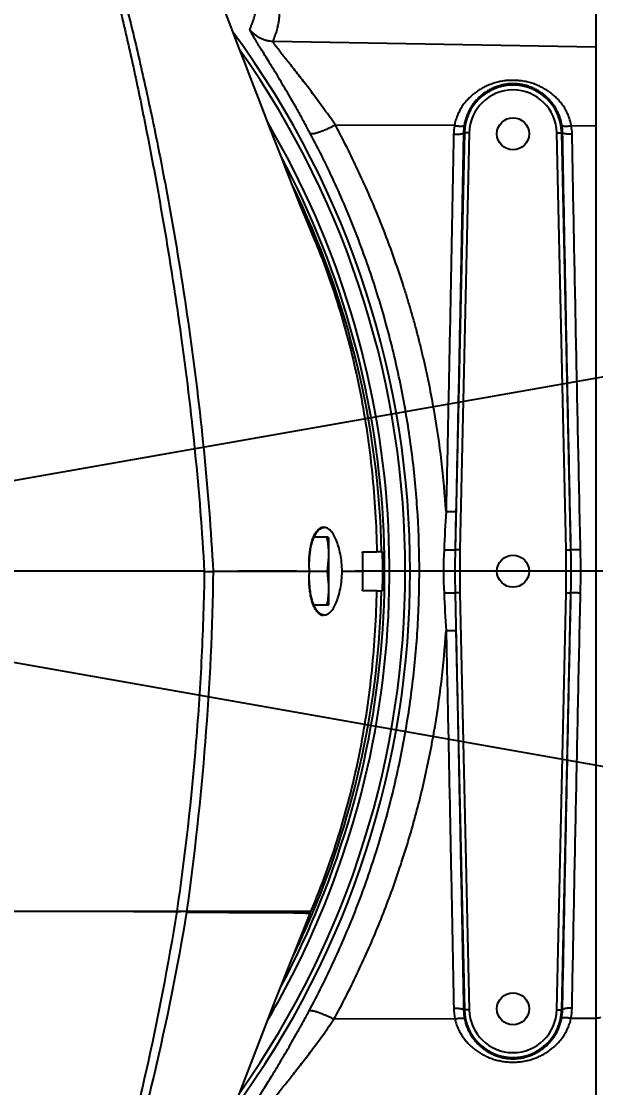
# Model space of a CAD drawing. Header units: millimetres. Extents: x 4086 to 8300, y 123 to 1549.
# Drawn here: x 7797.06 to 7811.84, y 593.59 to 621.01 of the extents above; entities that cross this region are included whole.
import ezdxf

# ---------------------------------------------------------------- set-up
doc = ezdxf.new("R2010")
doc.units = ezdxf.units.MM
doc.linetypes.add('CENTER', pattern=[0.6, 0.375, -0.075, 0.075, -0.075])
for name, color, linetype in [('中心线', 7, 'Continuous'), ('外形图', 7, 'Continuous'), ('尺寸标注', 7, 'Continuous'), ('运动范围', 7, 'Continuous')]:
    doc.layers.add(name, color=color, linetype=linetype)
doc.styles.add('思源黑', font='SourceHanSansCN-Normal.ttf')
doc.dimstyles.new('尺寸标注_1_4比例', dxfattribs={"dimtxt": 7, "dimasz": 6, "dimexe": 2, "dimexo": 1.5, "dimgap": 1, "dimtad": 1, "dimdec": 1, "dimlfac": 4, "dimdsep": 46, "dimtxsty": '思源黑', "dimcen": 0.09, "dimadec": 0, "dimazin": 0, "dimtp": 0.01, "dimtm": 0.01, "dimtfac": 1, "dimtdec": 1, "dimtofl": 0, "dimtmove": 0, "dimatfit": 3, "dimfxl": 1, "dimtolj": 1, "dimarcsym": 0})

# ---------------------------------------------------------------- blocks, each defined once
blk = doc.blocks.new('*D749')
at = {"layer": 'Defpoints', "color": 0}
for p in [(7701.103, 606.863), (7716.045, 606.863), (7783.633, 606.863), (7961.601, 575.482), (7746.537, 550.462)]:
    blk.add_point(p, dxfattribs=at)
at = {"layer": '尺寸标注', "color": 0, "lineweight": -2}
blk.add_line((7717.545, 606.863), (7718.126, 606.863), dxfattribs=at)
blk.add_arc((7783.633, 606.863), 67.507, 185.09413, 344.90587, dxfattribs=at)
at = {"layer": '尺寸标注', "color": 0}
for points in [[(7717.392, 600.913), (7715.394, 600.824), (7716.126, 606.863)], [(7849.787, 589.066), (7847.834, 589.501), (7850.114, 595.14)]]:
    blk.add_solid(points, dxfattribs=at)
at = {"layer": '尺寸标注', "color": 0, "insert": (7783.633, 544.066), "char_height": 7, "attachment_point": 5, "style": '思源黑'}
blk.add_mtext('\\A1;+\\A1;170%%d', dxfattribs=at)
blk = doc.blocks.new('*D750')
at = {"layer": 'Defpoints', "color": 0}
for p in [(7746.494, 663.333), (7961.606, 638.226), (7701.103, 606.863), (7720.683, 606.863), (7783.633, 606.863)]:
    blk.add_point(p, dxfattribs=at)
at = {"layer": '尺寸标注', "color": 0, "lineweight": -2}
blk.add_arc((7783.633, 606.863), 67.588, 15.08218, 174.91199, dxfattribs=at)
at = {"layer": '尺寸标注', "color": 0}
for points in [[(7847.916, 624.232), (7849.869, 624.667), (7850.195, 618.593)], [(7715.312, 612.901), (7717.31, 612.813), (7716.045, 606.863)]]:
    blk.add_solid(points, dxfattribs=at)
at = {"layer": '尺寸标注', "color": 0, "insert": (7783.633, 679.161), "char_height": 7, "attachment_point": 5, "style": '思源黑'}
blk.add_mtext('\\A1;-\\A1;170%%d', dxfattribs=at)

msp = doc.modelspace()

# ---------------------------------------------------------------- linework, layer by layer
at = {"layer": '中心线', "linetype": 'CENTER', "ltscale": 20}
msp.add_line((7981.1487, 606.8692), (7585.9109, 606.8692), dxfattribs=at)
at = {"layer": '外形图'}
for p, q in [((7811.8361, 621.3432), (7811.8361, 592.3931)), ((7811.8361, 620.3462), (7803.5331, 620.491)), ((7808.2019, 618.3299), (7805.1384, 618.34)), ((7808.4571, 618.1459), (7808.2191, 607.4228)), ((7808.5821, 618.1432), (7808.3441, 607.42)), ((7808.5821, 618.1432), (7808.4352, 618.1464)), ((7810.8358, 618.1432), (7810.9837, 618.1464)), ((7811.0738, 607.42), (7810.8358, 618.1432)), ((7811.1988, 607.4228), (7810.9608, 618.1459)), ((7811.8361, 618.3179), (7811.2098, 618.32)), ((7808.2403, 608.4082), (7808.2191, 607.4228)), ((7804.9555, 607.7431), (7804.5869, 607.7431)), ((7804.959, 607.7302), (7804.9555, 607.7431)), ((7804.959, 607.7302), (7804.959, 606.0061)), ((7805.838, 607.3681), (7806.204, 607.3681)), ((7806.3511, 607.3681), (7806.204, 607.3681)), ((7811.0738, 607.42), (7811.1988, 607.4228)), ((7811.2, 607.4228), (7811.1988, 607.4228)), ((7801.7643, 606.8681), (7791.4711, 606.8681)), ((7801.9921, 606.8681), (7804.9227, 606.8681)), ((7805.3124, 606.8681), (7805.8488, 606.8681)), ((7806.204, 606.3681), (7805.838, 606.3681)), ((7806.204, 606.3681), (7806.3511, 606.3681)), ((7808.3441, 606.3163), (7808.2191, 606.3135)), ((7808.344, 606.3163), (7808.5821, 595.5931)), ((7810.8358, 595.5931), (7811.0738, 606.3163)), ((7810.9608, 595.5904), (7811.1988, 606.3135)), ((7811.0738, 606.3163), (7811.1988, 606.3135)), ((7811.1998, 606.3135), (7811.1988, 606.3135)), ((7804.9555, 605.9931), (7804.5869, 605.9931)), ((7804.9555, 605.9931), (7804.9567, 605.9975)), ((7804.9567, 605.9975), (7804.9578, 606.0018)), ((7804.9578, 606.0018), (7804.959, 606.0061)), ((7808.2406, 605.3411), (7808.4571, 595.5904)), ((7804.5079, 598.1181), (7804.6147, 598.3794)), ((7804.4979, 598.1181), (7789.8798, 598.1181)), ((7799.9408, 598.1181), (7801.1643, 598.1181)), ((7802.8772, 598.1181), (7804.5079, 598.1181)), ((7804.4886, 598.071), (7804.4979, 598.1181)), ((7808.5821, 595.5931), (7808.4366, 595.5899)), ((7810.8358, 595.5931), (7810.9822, 595.5899)), ((7808.2132, 595.3585), (7805.1009, 595.3472)), ((7811.8361, 595.3717), (7811.1991, 595.3694))]:
    msp.add_line(p, q, dxfattribs=at)
for points in [[(7804.6147, 615.3569), (7804.4256, 615.82), (7804.2436, 616.269), (7804.0704, 616.6998), (7803.9055, 617.114), (7803.748, 617.5129), (7803.597, 617.8981), (7803.4516, 618.2713), (7803.3105, 618.6351), (7803.1726, 618.9916), (7803.0385, 619.3388), (7802.9098, 619.6725), (7802.7873, 619.9904), (7802.6708, 620.2934), (7802.5596, 620.5827), (7802.4532, 620.8599), (7802.3517, 621.1255), (7802.2551, 621.3791), (7802.1633, 621.621), (7802.0765, 621.8508), (7801.9952, 622.0671), (7801.9193, 622.2696)], [(7802.5159, 593.0383), (7802.6283, 593.3312), (7803.5903, 595.821), (7804.4887, 598.0711)]]:
    msp.add_lwpolyline(points, dxfattribs=at)
for centre in [(7809.709, 618.1181), (7809.709, 606.8681), (7809.709, 595.6181)]:
    msp.add_circle(centre, 0.4125, dxfattribs=at)
for centre, radius, start, end in [((7783.709, 606.8681), 23.3524, 323.61323, 36.38561), ((7783.709, 606.8681), 23.2275, 324.77984, 35.227), ((7809.709, 618.1181), 1.2521, 1.27146, 178.72854), ((7809.709, 618.1181), 1.1272, 1.27146, 178.72854), ((7783.709, 606.8681), 22.8218, 337.04853, 30.339), ((7809.7022, 618.0763), 1.5215, 170.40609, 178.91857), ((7809.7096, 618.1232), 1.2747, 170.4536, 178.9575), ((7809.7092, 618.1232), 1.2747, 1.0433, 9.17041), ((7809.7079, 618.0763), 1.5216, 1.08221, 9.21585), ((7783.709, 606.8681), 22.6968, 337.05032, 28.08051), ((7783.709, 606.8681), 22.6214, 1.26651, 26.07635), ((7858.1603, 605.1939), 50.2768, 176.33992, 177.45982), ((7805.4919, 607.3451), 0.9889, 156.24134, 157.9456), ((7801.3356, 607.1886), 3.6297, 7.48154, 8.78829), ((7775.9132, 606.474), 29.9382, 0.75425, 1.71138), ((7783.709, 606.8681), 22.6476, 358.73496, 1.26504), ((7820.3796, 606.8701), 12.4589, 177.46056, 182.58046), ((7833.2085, 606.8679), 24.9955, 178.72792, 181.27088), ((7786.2087, 606.8681), 24.8712, 358.72854, 1.27146), ((7786.2087, 606.8681), 24.9963, 358.72854, 1.27146), ((7785.9727, 606.8727), 25.2333, 358.73018, 1.24922), ((7786.2467, 606.8702), 25.2048, 358.72306, 1.25642), ((7775.9132, 607.2622), 29.9382, 358.28862, 359.24575), ((7783.709, 606.8681), 22.6214, 337.05424, 358.73349), ((7857.921, 608.5617), 50.0384, 182.58005, 183.68924), ((7805.4912, 606.391), 0.9881, 202.05543, 203.76094), ((7801.3356, 606.5477), 3.6297, 351.21171, 352.51846), ((7783.709, 606.8681), 22.6214, 334.06962, 337.05376), ((7783.709, 606.8681), 22.8218, 329.68117, 337.04805), ((7783.709, 606.8681), 22.6968, 331.97271, 337.04983), ((7809.6907, 595.6632), 1.5086, 181.06946, 191.65383), ((7809.7103, 595.6127), 1.2739, 181.02323, 191.55338), ((7809.709, 595.6181), 1.2521, 181.27146, 358.72854), ((7809.709, 595.6181), 1.1272, 181.27146, 358.72854), ((7809.7086, 595.6126), 1.2739, 348.8624, 358.97627), ((7809.7195, 595.6633), 1.5086, 348.76537, 358.93012)]:
    msp.add_arc(centre, radius, start, end, dxfattribs=at)
for points, knots in [([(7796.3448, 627.8009), (7796.532, 627.7444), (7796.8176, 627.6325), (7797.1849, 627.4124), (7797.4799, 627.176), (7797.7829, 626.8476), (7798.0841, 626.4025), (7798.3683, 625.8395), (7798.5829, 625.3039), (7798.7486, 624.8437), (7798.912, 624.3661), (7799.1072, 623.7592), (7799.3261, 623.0209), (7799.6024, 622.0241), (7799.9226, 620.7665), (7800.2724, 619.2462), (7800.5916, 617.7171), (7800.9795, 615.6691), (7801.3948, 613.0955), (7801.7729, 609.9896), (7801.9351, 607.9094), (7801.9921, 606.8681)], [0, 0, 0, 0, 0.0263132, 0.0409617, 0.0574863, 0.0770058, 0.1008637, 0.1295655, 0.1617146, 0.1784516, 0.1953936, 0.2296437, 0.2642331, 0.2990144, 0.3688452, 0.4388497, 0.5089314, 0.5790488, 0.719333, 0.8596601, 1, 1, 1, 1]), ([(7796.1412, 627.5024), (7796.2369, 627.4752), (7796.4321, 627.4126), (7796.7281, 627.2938), (7797.036, 627.1349), (7797.3579, 626.9179), (7797.6229, 626.6752), (7797.833, 626.4276), (7797.9944, 626.1982), (7798.1485, 625.9326), (7798.3465, 625.5264), (7798.5172, 625.0853), (7798.6751, 624.6257), (7798.8296, 624.1506), (7799.0136, 623.5479), (7799.2189, 622.8155), (7799.4773, 621.8279), (7799.7764, 620.5833), (7800.1035, 619.08), (7800.4032, 617.5691), (7800.6785, 616.0527), (7800.93, 614.5316), (7801.2327, 612.4979), (7801.5445, 609.9458), (7801.7071, 607.8949), (7801.7636, 606.8681)], [0, 0, 0, 0, 0.0135008, 0.0278092, 0.0432562, 0.0604471, 0.0803713, 0.0918113, 0.1044718, 0.1184023, 0.1334537, 0.1657748, 0.182519, 0.199435, 0.2335946, 0.2680577, 0.3026861, 0.3721761, 0.4418196, 0.5115318, 0.5812764, 0.6510406, 0.72082, 0.8604033, 1, 1, 1, 1]), ([(7802.9392, 620.8006), (7802.9439, 620.8128), (7802.9531, 620.8369), (7802.9667, 620.8726), (7802.9803, 620.9072), (7802.993, 620.9412), (7803.005, 620.9747), (7803.0198, 621.0182), (7803.0432, 621.0913), (7803.0713, 621.192), (7803.0926, 621.2903), (7803.1044, 621.365), (7803.1105, 621.418), (7803.1134, 621.461), (7803.1141, 621.4944), (7803.1139, 621.5189), (7803.1127, 621.543), (7803.1108, 621.5667), (7803.1078, 621.5902), (7803.1036, 621.6135), (7803.0983, 621.6364), (7803.0905, 621.6653), (7803.0835, 621.6863), (7803.0786, 621.6998)], [0, 0, 0, 0, 0.0422959, 0.0834312, 0.1233187, 0.1623487, 0.2006053, 0.238113, 0.3109709, 0.4484937, 0.5755957, 0.6353904, 0.6927476, 0.7477836, 0.774536, 0.8008537, 0.8267667, 0.8523373, 0.8777636, 0.9032532, 0.9286473, 0.9535584, 1, 1, 1, 1]), ([(7803.5331, 620.491), (7803.5377, 620.5034), (7803.5467, 620.5279), (7803.5578, 620.5583), (7803.5667, 620.582), (7803.5752, 620.6051), (7803.5855, 620.6337), (7803.5971, 620.6677), (7803.6115, 620.7119), (7803.628, 620.766), (7803.6455, 620.8295), (7803.6654, 620.9101), (7803.6811, 620.9884), (7803.6919, 621.0644), (7803.6973, 621.1183), (7803.7, 621.1704), (7803.6997, 621.2208), (7803.6959, 621.2698), (7803.6895, 621.3097), (7803.683, 621.3371), (7803.6787, 621.3526), (7803.6752, 621.364), (7803.6717, 621.3752), (7803.667, 621.3891), (7803.6635, 621.3994), (7803.661, 621.406)], [0, 0, 0, 0, 0.0420595, 0.0829685, 0.1029264, 0.1226267, 0.1614442, 0.1995069, 0.2368373, 0.3093895, 0.3792461, 0.4464934, 0.5734034, 0.6331971, 0.6906199, 0.7457967, 0.7990644, 0.8509183, 0.9020157, 0.9275433, 0.9403548, 0.9531364, 0.9655773, 0.9775064, 1, 1, 1, 1]), ([(7804.4924, 618.1245), (7804.4463, 618.211), (7804.354, 618.3819), (7804.2146, 618.6342), (7804.0762, 618.8794), (7803.9397, 619.1162), (7803.8064, 619.3434), (7803.6773, 619.5596), (7803.5538, 619.7636), (7803.4372, 619.9539), (7803.329, 620.1289), (7803.2449, 620.2645), (7803.1832, 620.3643), (7803.1415, 620.432), (7803.1032, 620.4946), (7803.0684, 620.552), (7803.0374, 620.6038), (7803.0103, 620.6499), (7802.9874, 620.6902), (7802.9689, 620.7243), (7802.9563, 620.749), (7802.9487, 620.7657), (7802.9445, 620.7758), (7802.9414, 620.7842), (7802.9396, 620.7903), (7802.9389, 620.7944), (7802.9386, 620.7968), (7802.9387, 620.7989), (7802.939, 620.8001), (7802.9392, 620.8006)], [0, 0, 0, 0, 0.0949236, 0.1881815, 0.2792786, 0.3677099, 0.4529512, 0.5344708, 0.6116862, 0.6839695, 0.7506587, 0.8110206, 0.8385931, 0.8643022, 0.8880506, 0.9097382, 0.92927, 0.9465671, 0.9615474, 0.9741229, 0.9842382, 0.9883729, 0.9918935, 0.9948017, 0.9971034, 0.9980318, 0.9988174, 0.9994682, 1, 1, 1, 1]), ([(7803.5331, 620.491), (7803.5042, 620.4916), (7803.4464, 620.4959), (7803.361, 620.5125), (7803.2782, 620.5388), (7803.1989, 620.5744), (7803.1243, 620.619), (7803.0553, 620.6719), (7802.9928, 620.7323), (7802.9561, 620.7772), (7802.9392, 620.8006)], [0, 0, 0, 0, 0.1250006, 0.2500058, 0.3750136, 0.5000213, 0.6250261, 0.7500256, 0.8750172, 1, 1, 1, 1]), ([(7805.1384, 618.34), (7805.0925, 618.4068), (7805.0007, 618.539), (7804.8622, 618.7343), (7804.7243, 618.9247), (7804.5878, 619.1095), (7804.4536, 619.2879), (7804.3227, 619.4591), (7804.1962, 619.6222), (7804.0756, 619.7759), (7803.9621, 619.9191), (7803.8729, 620.0312), (7803.8066, 620.1145), (7803.7612, 620.1718), (7803.7191, 620.2251), (7803.6806, 620.2742), (7803.6459, 620.319), (7803.6155, 620.3591), (7803.5895, 620.3942), (7803.5681, 620.4242), (7803.5536, 620.446), (7803.5447, 620.4607), (7803.5397, 620.4695), (7803.536, 620.4769), (7803.5339, 620.4822), (7803.5329, 620.4858), (7803.5325, 620.4883), (7803.5326, 620.4901), (7803.5331, 620.491)], [0, 0, 0, 0, 0.0904721, 0.1797161, 0.2673621, 0.3530224, 0.4362783, 0.5166673, 0.593662, 0.6666508, 0.7349248, 0.7976501, 0.8266363, 0.8538669, 0.8792038, 0.9025023, 0.9236153, 0.9424009, 0.9587199, 0.9724399, 0.9834508, 0.9879186, 0.9916872, 0.9947565, 0.9971346, 0.9980728, 0.9988528, 1, 1, 1, 1]), ([(7811.2098, 618.32), (7811.2022, 618.3631), (7811.1824, 618.4482), (7811.1403, 618.5716), (7811.087, 618.6892), (7811.0232, 618.8003), (7810.9498, 618.9042), (7810.8677, 619.0006), (7810.7778, 619.0894), (7810.6804, 619.1703), (7810.5761, 619.2429), (7810.4656, 619.3072), (7810.3491, 619.3627), (7810.2272, 619.4089), (7810.122, 619.4394), (7810.0359, 619.4589), (7809.9704, 619.471), (7809.9042, 619.4804), (7809.8376, 619.487), (7809.7706, 619.4911), (7809.7034, 619.4925), (7809.6363, 619.4912), (7809.5695, 619.4872), (7809.5031, 619.4804), (7809.4155, 619.4679), (7809.3079, 619.446), (7809.1824, 619.4097), (7809.0616, 619.3639), (7808.9461, 619.3091), (7808.8363, 619.2457), (7808.7328, 619.174), (7808.636, 619.0941), (7808.5463, 619.0063), (7808.4643, 618.9108), (7808.3909, 618.8077), (7808.3267, 618.6975), (7808.2728, 618.5806), (7808.2301, 618.4577), (7808.2099, 618.3729), (7808.2019, 618.3299)], [0, 0, 0, 0, 0.0318316, 0.0633599, 0.0945875, 0.1255471, 0.1562954, 0.1869044, 0.2174562, 0.2480446, 0.2787604, 0.3096853, 0.3408956, 0.3724407, 0.4043285, 0.420395, 0.4365313, 0.4527256, 0.4689626, 0.485224, 0.5014915, 0.5177467, 0.5339705, 0.5501447, 0.5662551, 0.5982346, 0.6298542, 0.6611047, 0.6920194, 0.7226597, 0.7531069, 0.7834521, 0.8137894, 0.8442105, 0.8748004, 0.905632, 0.9367601, 0.9682156, 1, 1, 1, 1]), ([(7810.9676, 618.3264), (7810.9614, 618.3645), (7810.9458, 618.4398), (7810.9126, 618.5494), (7810.8704, 618.6542), (7810.8199, 618.7537), (7810.7617, 618.8474), (7810.6962, 618.9352), (7810.6239, 619.0167), (7810.5449, 619.0917), (7810.4596, 619.16), (7810.3679, 619.2213), (7810.2701, 619.275), (7810.1663, 619.3206), (7810.0569, 619.3574), (7809.9428, 619.3843), (7809.8253, 619.4007), (7809.7062, 619.4061), (7809.5873, 619.4001), (7809.4708, 619.3833), (7809.3581, 619.3561), (7809.2503, 619.3196), (7809.1479, 619.2745), (7809.02, 619.2042), (7808.8736, 619.0973), (7808.7475, 618.9678), (7808.6606, 618.8524), (7808.6023, 618.7595), (7808.5515, 618.6608), (7808.5089, 618.5567), (7808.4751, 618.4476), (7808.459, 618.3727), (7808.4526, 618.3346)], [0, 0, 0, 0, 0.0322408, 0.0640521, 0.0954329, 0.1264076, 0.1570415, 0.1874237, 0.2176592, 0.247876, 0.2782099, 0.3087945, 0.3397687, 0.3712495, 0.4032989, 0.435898, 0.4689306, 0.5021605, 0.5352973, 0.5680671, 0.6002948, 0.63191, 0.6629457, 0.6934971, 0.7536196, 0.8134421, 0.8435924, 0.8740316, 0.9048463, 0.9360983, 0.9678181, 1, 1, 1, 1]), ([(7805.1384, 618.34), (7805.0994, 618.32), (7805.0229, 618.2821), (7804.9273, 618.2383), (7804.8539, 618.207), (7804.8023, 618.1862), (7804.7535, 618.1677), (7804.7079, 618.1517), (7804.6658, 618.1383), (7804.6276, 618.1277), (7804.5936, 618.1198), (7804.5678, 618.1154), (7804.5496, 618.1134), (7804.5377, 618.1128), (7804.527, 618.1128), (7804.5176, 618.1136), (7804.5094, 618.1152), (7804.5024, 618.1174), (7804.4967, 618.1205), (7804.4937, 618.1231), (7804.4924, 618.1245)], [0, 0, 0, 0, 0.1895231, 0.3696759, 0.454491, 0.5349219, 0.6103608, 0.6802472, 0.7440753, 0.8014046, 0.8518722, 0.8952153, 0.9141744, 0.9313222, 0.9466797, 0.9602933, 0.9722464, 0.9826786, 0.9918152, 1, 1, 1, 1]), ([(7807.9861, 608.4034), (7807.9582, 608.8391), (7807.879, 609.7086), (7807.7211, 610.7881), (7807.5801, 611.5377), (7807.4909, 611.9638), (7807.4198, 612.2823), (7807.3444, 612.5996), (7807.2648, 612.9158), (7807.1809, 613.2306), (7807.0927, 613.5441), (7807.0002, 613.8561), (7806.8713, 614.27), (7806.7001, 614.7836), (7806.4789, 615.3938), (7806.1632, 616.1983), (7805.7299, 617.1876), (7805.3422, 617.9595), (7805.1384, 618.34)], [0, 0, 0, 0, 0.1257554, 0.2513472, 0.3140745, 0.3454185, 0.376748, 0.4080629, 0.4393628, 0.4706469, 0.5019138, 0.5331604, 0.5643851, 0.6267675, 0.6890718, 0.7513151, 0.8756824, 1, 1, 1, 1]), ([(7808.2019, 618.3299), (7808.2176, 618.3273), (7808.2485, 618.3227), (7808.2936, 618.3178), (7808.3355, 618.3149), (7808.3677, 618.3144), (7808.3907, 618.3152), (7808.4055, 618.3163), (7808.4184, 618.318), (7808.4295, 618.3202), (7808.4385, 618.3229), (7808.4446, 618.3258), (7808.4483, 618.3283), (7808.4503, 618.3303), (7808.4518, 618.3324), (7808.4524, 618.3339), (7808.4526, 618.3346)], [0, 0, 0, 0, 0.1856825, 0.364278, 0.5294831, 0.6755664, 0.7398871, 0.7976975, 0.8485957, 0.8923067, 0.928737, 0.958092, 0.9703487, 0.9812094, 0.9909596, 1, 1, 1, 1]), ([(7811.2098, 618.32), (7811.1945, 618.3177), (7811.1644, 618.3136), (7811.1206, 618.3092), (7811.0801, 618.3068), (7811.049, 618.3065), (7811.0269, 618.3075), (7811.0127, 618.3087), (7811.0003, 618.3104), (7810.9897, 618.3125), (7810.9811, 618.3152), (7810.9753, 618.3179), (7810.9717, 618.3204), (7810.9698, 618.3222), (7810.9684, 618.3242), (7810.9678, 618.3257), (7810.9676, 618.3264)], [0, 0, 0, 0, 0.1874092, 0.3668058, 0.5321215, 0.6778627, 0.7419121, 0.799418, 0.8499998, 0.8933994, 0.9295351, 0.9586163, 0.9707419, 0.9814732, 0.9910931, 1, 1, 1, 1]), ([(7804.456, 595.5497), (7804.6857, 595.9775), (7805.1197, 596.8486), (7805.6903, 598.1943), (7806.1789, 599.5763), (7806.5826, 600.9891), (7806.8993, 602.4271), (7807.1273, 603.8849), (7807.2656, 605.3562), (7807.3137, 606.8345), (7807.2709, 608.3127), (7807.1373, 609.784), (7806.9137, 611.242), (7806.6015, 612.6805), (7806.2025, 614.0933), (7805.7192, 615.4756), (7805.1532, 616.8229), (7804.7214, 617.6956), (7804.4924, 618.1245)], [0, 0, 0, 0, 0.0619727, 0.1241343, 0.1864662, 0.2489497, 0.311566, 0.3743057, 0.4371635, 0.50008, 0.5629792, 0.62581, 0.6885385, 0.7511376, 0.8135782, 0.8758196, 0.93793, 1, 1, 1, 1]), ([(7808.1809, 618.105), (7808.1734, 617.7042), (7808.1582, 616.9019), (7808.1352, 615.6971), (7808.1117, 614.4891), (7808.0876, 613.2774), (7808.063, 612.0623), (7808.0294, 610.4373), (7808.0036, 609.2173), (7807.9861, 608.4034)], [0, 0, 0, 0, 0.1239358, 0.2480836, 0.3725669, 0.4974835, 0.6227597, 0.7483032, 1, 1, 1, 1]), ([(7808.1809, 618.105), (7808.1972, 618.1047), (7808.2291, 618.1046), (7808.2756, 618.1062), (7808.3186, 618.1094), (7808.3515, 618.1136), (7808.3748, 618.1178), (7808.3897, 618.1211), (7808.4027, 618.1247), (7808.4137, 618.1285), (7808.4225, 618.1326), (7808.4283, 618.1363), (7808.4317, 618.1395), (7808.4335, 618.1417), (7808.4347, 618.144), (7808.4351, 618.1456), (7808.4352, 618.1464)], [0, 0, 0, 0, 0.1845511, 0.3627864, 0.5281735, 0.6747458, 0.7393546, 0.7974461, 0.8485934, 0.8924972, 0.9290411, 0.9584082, 0.970627, 0.9814194, 0.9910739, 1, 1, 1, 1]), ([(7808.4352, 618.1464), (7808.4276, 617.7441), (7808.4124, 616.9388), (7808.3893, 615.7294), (7808.3659, 614.5168), (7808.3418, 613.3005), (7808.3172, 612.0809), (7808.2837, 610.4497), (7808.2579, 609.2252), (7808.2403, 608.4082)], [0, 0, 0, 0, 0.1239343, 0.2480818, 0.3725666, 0.4974852, 0.622761, 0.7483047, 1, 1, 1, 1]), ([(7811.2, 607.4228), (7811.1803, 608.3225), (7811.1515, 609.6711), (7811.1143, 611.4676), (7811.0869, 612.811), (7811.0602, 614.1507), (7811.0342, 615.486), (7811.0088, 616.8174), (7810.992, 617.7037), (7810.9837, 618.1464)], [0, 0, 0, 0, 0.2517047, 0.3772772, 0.5025852, 0.6275484, 0.7520453, 0.8761454, 1, 1, 1, 1]), ([(7811.2292, 618.105), (7811.2134, 618.1048), (7811.1823, 618.1049), (7811.1373, 618.1067), (7811.0957, 618.1101), (7811.064, 618.1142), (7811.0416, 618.1184), (7811.0272, 618.1217), (7811.0148, 618.1252), (7811.0043, 618.129), (7810.9959, 618.1329), (7810.9903, 618.1366), (7810.987, 618.1397), (7810.9853, 618.1419), (7810.9841, 618.1441), (7810.9838, 618.1457), (7810.9837, 618.1464)], [0, 0, 0, 0, 0.1860677, 0.3648554, 0.5301055, 0.6761332, 0.7404019, 0.7981505, 0.8489811, 0.8926215, 0.9289796, 0.9582602, 0.970478, 0.9812979, 0.991005, 1, 1, 1, 1]), ([(7811.4455, 607.4228), (7811.4258, 608.3191), (7811.397, 609.6624), (7811.3597, 611.452), (7811.3324, 612.7903), (7811.3056, 614.1247), (7811.2797, 615.4549), (7811.2543, 616.7811), (7811.2375, 617.664), (7811.2292, 618.105)], [0, 0, 0, 0, 0.2517067, 0.3772796, 0.5025861, 0.6275494, 0.7520442, 0.8761442, 1, 1, 1, 1]), ([(7804.6147, 615.3569), (7804.8734, 614.7257), (7805.3277, 613.4359), (7805.8136, 611.4434), (7806.1096, 609.4145), (7806.1907, 608.0501), (7806.204, 607.3681)], [0, 0, 0, 0, 0.2498787, 0.4999545, 0.7501343, 1, 1, 1, 1]), ([(7807.9861, 608.4034), (7808.0023, 608.4031), (7808.0343, 608.4025), (7808.0737, 608.4021), (7808.104, 608.402), (7808.1251, 608.4021), (7808.145, 608.4022), (7808.1634, 608.4025), (7808.1802, 608.4029), (7808.1951, 608.4033), (7808.208, 608.4039), (7808.2188, 608.4046), (7808.2265, 608.4052), (7808.2315, 608.4058), (7808.2345, 608.4062), (7808.2368, 608.4066), (7808.2385, 608.4071), (7808.2397, 608.4075), (7808.2402, 608.4079), (7808.2403, 608.4082)], [0, 0, 0, 0, 0.1915809, 0.3764442, 0.4641259, 0.547508, 0.6257909, 0.6982245, 0.7641157, 0.8228357, 0.873827, 0.91661, 0.950792, 0.9645632, 0.9760854, 0.9853458, 0.9923524, 0.9971597, 1, 1, 1, 1]), ([(7804.5708, 607.7453), (7804.5869, 607.7841), (7804.6208, 607.8532), (7804.676, 607.9273), (7804.7189, 607.9644), (7804.7427, 607.9802), (7804.7604, 607.9897), (7804.7781, 607.9974), (7804.7935, 608.0013), (7804.8054, 608.0047), (7804.8145, 608.0067), (7804.8243, 608.0051), (7804.8302, 608.0017), (7804.833, 607.9996)], [0, 0, 0, 0, 0.3216426, 0.5867922, 0.7008651, 0.7540398, 0.8050617, 0.8543281, 0.9020943, 0.9258936, 0.9493345, 0.9731282, 1, 1, 1, 1]), ([(7804.5868, 607.7435), (7804.6024, 607.7789), (7804.635, 607.8424), (7804.6946, 607.921), (7804.7513, 607.9662), (7804.798, 607.9864), (7804.8214, 607.9911), (7804.833, 607.9923)], [0, 0, 0, 0, 0.3179291, 0.58407, 0.8055994, 0.9043496, 1, 1, 1, 1]), ([(7804.833, 607.9923), (7804.8345, 607.9924), (7804.8402, 607.9929), (7804.846, 607.9931), (7804.8502, 607.9931)], [0, 0, 0, 0, 0.270254, 1, 1, 1, 1]), ([(7805.3124, 606.8681), (7805.3103, 606.9441), (7805.3005, 607.0928), (7805.2693, 607.307), (7805.2232, 607.5018), (7805.1649, 607.6701), (7805.0969, 607.807), (7805.0216, 607.9094), (7804.9401, 607.9758), (7804.8782, 607.9931), (7804.8502, 607.9931)], [0, 0, 0, 0, 0.176634, 0.3461904, 0.502583, 0.6412853, 0.7595745, 0.856742, 0.9347722, 1, 1, 1, 1]), ([(7804.4668, 606.981), (7804.4667, 607.0178), (7804.4637, 607.0727), (7804.4621, 607.1456), (7804.4647, 607.2166), (7804.4737, 607.3028), (7804.4855, 607.4031), (7804.5006, 607.4988), (7804.5254, 607.6134), (7804.5499, 607.6952), (7804.5708, 607.7453)], [0, 0, 0, 0, 0.1420562, 0.2124757, 0.2815647, 0.4163148, 0.5469024, 0.6719822, 0.7901267, 1, 1, 1, 1]), ([(7804.4663, 607.0028), (7804.4663, 607.0114), (7804.4654, 607.0286), (7804.4653, 607.0544), (7804.4665, 607.0801), (7804.4676, 607.1141), (7804.4696, 607.1562), (7804.4739, 607.2224), (7804.4813, 607.303), (7804.497, 607.4245), (7804.5236, 607.5635), (7804.5561, 607.6688), (7804.5754, 607.7164)], [0, 0, 0, 0, 0.035664, 0.0711973, 0.106616, 0.1418663, 0.2118178, 0.2809236, 0.4160289, 0.5461252, 0.7876125, 1, 1, 1, 1]), ([(7804.5708, 607.7453), (7804.5716, 607.7429), (7804.5744, 607.7335), (7804.5755, 607.7236), (7804.5754, 607.7164)], [0, 0, 0, 0, 0.2581334, 1, 1, 1, 1]), ([(7807.9329, 607.4222), (7807.9506, 607.4217), (7807.9857, 607.4209), (7808.0293, 607.4202), (7808.0631, 607.4198), (7808.0871, 607.4196), (7808.1097, 607.4195), (7808.1308, 607.4195), (7808.15, 607.4195), (7808.1671, 607.4197), (7808.1801, 607.42), (7808.1893, 607.4202), (7808.1952, 607.4204), (7808.2006, 607.4207), (7808.2052, 607.4209), (7808.2092, 607.4212), (7808.2126, 607.4214), (7808.2152, 607.4217), (7808.2171, 607.4221), (7808.2183, 607.4223), (7808.2189, 607.4226), (7808.2191, 607.4228), (7808.2191, 607.4228)], [0, 0, 0, 0, 0.1853372, 0.3680008, 0.4557386, 0.5397466, 0.6190748, 0.6928261, 0.7601669, 0.8203369, 0.872658, 0.8956878, 0.9165426, 0.9351643, 0.951502, 0.9655117, 0.9771576, 0.9864138, 0.993268, 0.9977379, 0.9991158, 1, 1, 1, 1]), ([(7808.3441, 607.42), (7808.336, 607.4202), (7808.3203, 607.4206), (7808.2973, 607.4211), (7808.2762, 607.4216), (7808.26, 607.4219), (7808.2486, 607.4222), (7808.2412, 607.4223), (7808.2349, 607.4225), (7808.2296, 607.4226), (7808.2254, 607.4227), (7808.2226, 607.4227), (7808.2209, 607.4228), (7808.22, 607.4228), (7808.2195, 607.4228), (7808.2192, 607.4228), (7808.2191, 607.4228)], [0, 0, 0, 0, 0.19298, 0.3787063, 0.5501999, 0.7010154, 0.7668611, 0.8254846, 0.8763337, 0.9189295, 0.9528708, 0.9778381, 0.9868793, 0.9935962, 0.9979723, 1, 1, 1, 1]), ([(7808.3441, 607.42), (7808.342, 607.3281), (7808.339, 607.1441), (7808.3373, 606.8682), (7808.3388, 606.5922), (7808.3419, 606.4083), (7808.344, 606.3163)], [0, 0, 0, 0, 0.2499998, 0.5000002, 0.7500002, 1, 1, 1, 1]), ([(7811.4455, 607.4228), (7811.4296, 607.4225), (7811.3985, 607.4219), (7811.3602, 607.4213), (7811.331, 607.421), (7811.3106, 607.4208), (7811.2914, 607.4207), (7811.2737, 607.4206), (7811.2576, 607.4207), (7811.2433, 607.4208), (7811.2309, 607.4209), (7811.2218, 607.4211), (7811.2156, 607.4213), (7811.2117, 607.4215), (7811.2084, 607.4217), (7811.2056, 607.4219), (7811.2034, 607.4221), (7811.2017, 607.4223), (7811.2007, 607.4225), (7811.2002, 607.4226), (7811.2, 607.4227), (7811.2, 607.4228)], [0, 0, 0, 0, 0.1937325, 0.3796849, 0.4675925, 0.551032, 0.6292363, 0.7014865, 0.767119, 0.8255311, 0.8761873, 0.9186248, 0.9366381, 0.9524585, 0.9660516, 0.9773883, 0.986447, 0.9932157, 0.9977011, 0.9991079, 1, 1, 1, 1]), ([(7804.959, 607.3056), (7804.959, 607.1959), (7804.9487, 607.0494), (7804.9283, 606.9044), (7804.9227, 606.8681)], [0, 0, 0, 0, 0.7495655, 1, 1, 1, 1]), ([(7801.7643, 606.8681), (7801.7539, 606.1363), (7801.707, 604.6727), (7801.5135, 601.7509), (7801.2671, 599.5668), (7801.0555, 598.1181)], [0, 0, 0, 0, 0.2499851, 0.4999764, 1, 1, 1, 1]), ([(7801.9918, 606.8681), (7801.9717, 605.405), (7801.8306, 602.4793), (7801.5128, 599.5677), (7801.3075, 598.1186)], [0, 0, 0, 0, 0.4999473, 1, 1, 1, 1]), ([(7801.7639, 606.8626), (7801.7696, 606.8611), (7801.7814, 606.8588), (7801.805, 606.8593), (7801.8337, 606.859), (7801.8671, 606.8598), (7801.8983, 606.8611), (7801.9268, 606.8628), (7801.952, 606.8648), (7801.9733, 606.8672), (7801.9864, 606.8689), (7801.9921, 606.8682)], [0, 0, 0, 0, 0.0780622, 0.1557568, 0.3085132, 0.4551603, 0.5927227, 0.7184103, 0.8296808, 0.9243055, 1, 1, 1, 1]), ([(7804.4691, 606.8681), (7804.4682, 606.8906), (7804.4673, 606.9243), (7804.4669, 606.9636), (7804.4668, 606.986), (7804.4663, 606.9972), (7804.4663, 607.0028)], [0, 0, 0, 0, 0.5008992, 0.7507891, 0.8754927, 1, 1, 1, 1]), ([(7804.4663, 606.7328), (7804.4663, 606.7384), (7804.4668, 606.7497), (7804.4669, 606.7722), (7804.4673, 606.8117), (7804.4682, 606.8456), (7804.4691, 606.8681)], [0, 0, 0, 0, 0.1245023, 0.2492028, 0.4990915, 1, 1, 1, 1]), ([(7804.8502, 605.7431), (7804.8782, 605.7431), (7804.9401, 605.7605), (7805.0216, 605.8269), (7805.0969, 605.9293), (7805.1649, 606.0662), (7805.2232, 606.2345), (7805.2693, 606.4293), (7805.3005, 606.6434), (7805.3103, 606.7922), (7805.3124, 606.8681)], [0, 0, 0, 0, 0.0652278, 0.143258, 0.2404255, 0.3587147, 0.497417, 0.6538096, 0.823366, 1, 1, 1, 1]), ([(7804.9227, 606.8681), (7804.9283, 606.8319), (7804.9487, 606.6869), (7804.959, 606.5404), (7804.959, 606.4306)], [0, 0, 0, 0, 0.2504346, 1, 1, 1, 1]), ([(7804.5708, 605.9909), (7804.5499, 606.0411), (7804.5161, 606.154), (7804.4886, 606.3028), (7804.4738, 606.4337), (7804.4642, 606.5378), (7804.4592, 606.6453), (7804.4631, 606.7181), (7804.4668, 606.7546)], [0, 0, 0, 0, 0.2101451, 0.4534931, 0.5843202, 0.7190902, 0.8579557, 1, 1, 1, 1]), ([(7804.5754, 606.0199), (7804.5561, 606.0675), (7804.5236, 606.1727), (7804.491, 606.3436), (7804.476, 606.482), (7804.4696, 606.5795), (7804.4676, 606.6216), (7804.4665, 606.6556), (7804.4653, 606.6812), (7804.4654, 606.707), (7804.4663, 606.7242), (7804.4663, 606.7328)], [0, 0, 0, 0, 0.2124104, 0.4539043, 0.7190614, 0.7881692, 0.8581237, 0.8933759, 0.928797, 0.964333, 1, 1, 1, 1]), ([(7804.6147, 598.3794), (7804.8734, 599.0106), (7805.3277, 600.3004), (7805.8136, 602.2929), (7806.1096, 604.3218), (7806.1907, 605.6862), (7806.204, 606.3681)], [0, 0, 0, 0, 0.2498787, 0.4999545, 0.7501344, 1, 1, 1, 1]), ([(7807.9333, 606.3092), (7807.951, 606.3096), (7807.986, 606.3104), (7808.0294, 606.3113), (7808.0631, 606.312), (7808.087, 606.3124), (7808.1096, 606.3128), (7808.1306, 606.3131), (7808.1498, 606.3134), (7808.1669, 606.3136), (7808.1819, 606.3137), (7808.1929, 606.3138), (7808.2004, 606.3138), (7808.2051, 606.3138), (7808.2092, 606.3138), (7808.2125, 606.3138), (7808.2152, 606.3138), (7808.217, 606.3137), (7808.2181, 606.3136), (7808.2186, 606.3136), (7808.219, 606.3136), (7808.2192, 606.3135), (7808.2193, 606.3135)], [0, 0, 0, 0, 0.18503, 0.3674094, 0.4550323, 0.5389531, 0.6182274, 0.6919637, 0.7593322, 0.8195751, 0.8720151, 0.9160626, 0.9347805, 0.9512226, 0.9653426, 0.9771009, 0.9864654, 0.9934107, 0.9959707, 0.9979208, 0.9992618, 1, 1, 1, 1]), ([(7808.2191, 606.3135), (7808.2209, 606.2325), (7808.2246, 606.0704), (7808.2299, 605.8273), (7808.2353, 605.5842), (7808.2389, 605.4222), (7808.2407, 605.3411)], [0, 0, 0, 0, 0.2499942, 0.4999966, 0.7499962, 1, 1, 1, 1]), ([(7810.9822, 595.5899), (7810.9987, 596.4758), (7811.0241, 597.8074), (7811.0591, 599.5857), (7811.086, 600.9259), (7811.1134, 602.2693), (7811.1414, 603.6154), (7811.1701, 604.9638), (7811.1898, 605.8634), (7811.1998, 606.3135)], [0, 0, 0, 0, 0.2478456, 0.3724888, 0.4974892, 0.6227787, 0.7483169, 0.8740872, 1, 1, 1, 1]), ([(7811.4453, 606.3085), (7811.4294, 606.3088), (7811.3983, 606.3095), (7811.3532, 606.3105), (7811.3116, 606.3114), (7811.2799, 606.312), (7811.2574, 606.3125), (7811.2431, 606.3128), (7811.2307, 606.313), (7811.2203, 606.3132), (7811.2129, 606.3133), (7811.2081, 606.3134), (7811.2054, 606.3135), (7811.2032, 606.3135), (7811.2015, 606.3135), (7811.2004, 606.3135), (7811.1999, 606.3135), (7811.1998, 606.3135)], [0, 0, 0, 0, 0.1938732, 0.3799689, 0.5514486, 0.7020119, 0.7676852, 0.8261264, 0.8767974, 0.9192318, 0.953039, 0.9666069, 0.9779076, 0.9869152, 0.9936091, 0.9979737, 1, 1, 1, 1]), ([(7811.2278, 595.6351), (7811.2442, 596.5169), (7811.2696, 597.8422), (7811.3046, 599.6122), (7811.3315, 600.9461), (7811.3589, 602.2832), (7811.3868, 603.6231), (7811.4156, 604.9651), (7811.4353, 605.8605), (7811.4453, 606.3085)], [0, 0, 0, 0, 0.2478474, 0.3724906, 0.4974906, 0.6227799, 0.748317, 0.8740868, 1, 1, 1, 1]), ([(7804.5708, 605.9909), (7804.5716, 605.9933), (7804.5744, 606.0028), (7804.5755, 606.0126), (7804.5754, 606.0199)], [0, 0, 0, 0, 0.2581334, 1, 1, 1, 1]), ([(7804.833, 605.7367), (7804.8266, 605.7368), (7804.818, 605.7314), (7804.8053, 605.7305), (7804.7962, 605.7332), (7804.7874, 605.7366), (7804.7754, 605.7406), (7804.7602, 605.7464), (7804.7427, 605.7562), (7804.7188, 605.7719), (7804.6898, 605.7971), (7804.6571, 605.8345), (7804.6136, 605.8978), (7804.5869, 605.9522), (7804.5708, 605.9909)], [0, 0, 0, 0, 0.0488876, 0.0723173, 0.0960789, 0.120456, 0.1446685, 0.1936332, 0.2447942, 0.298034, 0.4121951, 0.5384295, 0.6781057, 1, 1, 1, 1]), ([(7804.833, 605.744), (7804.8214, 605.7452), (7804.798, 605.7499), (7804.7513, 605.7701), (7804.6946, 605.8153), (7804.635, 605.8939), (7804.6024, 605.9574), (7804.5868, 605.9928)], [0, 0, 0, 0, 0.0956506, 0.1944009, 0.4159287, 0.6820705, 1, 1, 1, 1]), ([(7804.8502, 605.7431), (7804.846, 605.7431), (7804.8402, 605.7434), (7804.8345, 605.7439), (7804.833, 605.744)], [0, 0, 0, 0, 0.7297253, 1, 1, 1, 1]), ([(7805.1009, 595.3472), (7805.3086, 595.7279), (7805.7037, 596.5017), (7806.2328, 597.6943), (7806.6974, 598.9167), (7807.0956, 600.1651), (7807.3706, 601.2237), (7807.5329, 601.9724), (7807.6169, 602.4025), (7807.7344, 603.05), (7807.8781, 604.0281), (7807.9583, 604.9033), (7807.9863, 605.342)], [0, 0, 0, 0, 0.1240811, 0.2484729, 0.3731503, 0.498087, 0.6232564, 0.6859258, 0.7172796, 0.7486456, 0.8742273, 1, 1, 1, 1]), ([(7807.9863, 605.342), (7808.0026, 605.3423), (7808.0345, 605.343), (7808.074, 605.3435), (7808.1042, 605.3439), (7808.1254, 605.344), (7808.1453, 605.3441), (7808.1637, 605.344), (7808.1804, 605.344), (7808.1953, 605.3438), (7808.2082, 605.3435), (7808.2177, 605.3432), (7808.2243, 605.343), (7808.2283, 605.3428), (7808.2318, 605.3425), (7808.2347, 605.3423), (7808.237, 605.342), (7808.2387, 605.3418), (7808.2398, 605.3415), (7808.2403, 605.3413), (7808.2405, 605.3412), (7808.2406, 605.3411)], [0, 0, 0, 0, 0.1918786, 0.3770311, 0.464847, 0.5483526, 0.6267451, 0.6992712, 0.7652346, 0.8240024, 0.8750118, 0.9177764, 0.9359375, 0.9518925, 0.9656057, 0.9770472, 0.9861958, 0.9930417, 0.9975992, 0.9990485, 1, 1, 1, 1]), ([(7807.9863, 605.342), (7807.9952, 604.9345), (7808.0128, 604.1203), (7808.0385, 602.8999), (7808.0637, 601.6817), (7808.0966, 600.0625), (7808.1366, 598.0473), (7808.1674, 596.4373), (7808.1823, 595.6351)], [0, 0, 0, 0, 0.125928, 0.2516615, 0.3771706, 0.502442, 0.7520704, 1, 1, 1, 1]), ([(7808.2406, 605.3411), (7808.2495, 604.9318), (7808.267, 604.1138), (7808.2927, 602.8879), (7808.3179, 601.6641), (7808.3509, 600.0376), (7808.3909, 598.0131), (7808.4216, 596.3958), (7808.4366, 595.5899)], [0, 0, 0, 0, 0.1259281, 0.251662, 0.3771722, 0.5024436, 0.7520721, 1, 1, 1, 1]), ([(7801.0566, 598.1181), (7800.8326, 596.7331), (7800.4333, 594.667), (7799.7799, 591.951), (7799.2126, 589.9542), (7798.6948, 588.1738), (7797.9817, 586.7637), (7796.958, 586.2782), (7796.3859, 586.1825), (7796.1224, 586.1428)], [0, 0, 0, 0, 0.3076479, 0.460868, 0.6129192, 0.7612082, 0.8726041, 0.9415832, 1, 1, 1, 1]), ([(7801.3091, 598.1005), (7801.0736, 596.6883), (7800.6523, 594.583), (7799.9494, 591.82), (7799.34, 589.7993), (7798.7449, 587.9966), (7798.0394, 586.6113), (7797.1167, 585.9954), (7796.5673, 585.882), (7796.3216, 585.8424)], [0, 0, 0, 0, 0.3105598, 0.4652127, 0.6185721, 0.7675031, 0.8795797, 0.9460302, 1, 1, 1, 1]), ([(7801.3091, 598.1005), (7801.65, 598.0999), (7802.1529, 598.0989), (7802.8082, 598.097), (7803.2623, 598.0956), (7803.6767, 598.0924), (7803.9934, 598.0909), (7804.2108, 598.0846), (7804.3451, 598.0876), (7804.4224, 598.0705), (7804.4827, 598.0836), (7804.4886, 598.0715)], [0, 0, 0, 0, 0.3216171, 0.4743552, 0.6182571, 0.7498352, 0.8657476, 0.9156558, 0.9573157, 0.987286, 1, 1, 1, 1]), ([(7804.4886, 598.0715), (7804.4887, 598.0714), (7804.4887, 598.0713), (7804.4887, 598.0711), (7804.4887, 598.0711)], [0, 0, 0, 0, 0.5084216, 1, 1, 1, 1]), ([(7805.1009, 595.3472), (7805.0623, 595.3669), (7804.9863, 595.4043), (7804.8914, 595.4471), (7804.8184, 595.4775), (7804.7671, 595.4975), (7804.7185, 595.5152), (7804.673, 595.5303), (7804.631, 595.5428), (7804.5928, 595.5526), (7804.5587, 595.5595), (7804.5329, 595.5631), (7804.5145, 595.5643), (7804.5025, 595.5645), (7804.4917, 595.5639), (7804.4821, 595.5626), (7804.4737, 595.5606), (7804.4665, 595.5578), (7804.4606, 595.5543), (7804.4574, 595.5513), (7804.456, 595.5497)], [0, 0, 0, 0, 0.1886924, 0.3678929, 0.4522346, 0.5322194, 0.6072596, 0.6768152, 0.7404023, 0.7976039, 0.8480845, 0.8916146, 0.9107465, 0.9281287, 0.9437906, 0.9577885, 0.9702168, 0.9812252, 0.9910429, 1, 1, 1, 1]), ([(7808.1823, 595.6351), (7808.1986, 595.6354), (7808.2305, 595.6355), (7808.277, 595.6337), (7808.32, 595.6301), (7808.3529, 595.6255), (7808.3762, 595.621), (7808.3912, 595.6174), (7808.4042, 595.6134), (7808.4151, 595.6093), (7808.4239, 595.6048), (7808.4297, 595.6008), (7808.4331, 595.5974), (7808.4349, 595.595), (7808.4361, 595.5925), (7808.4365, 595.5907), (7808.4366, 595.5899)], [0, 0, 0, 0, 0.1835473, 0.3608471, 0.5254505, 0.6714799, 0.7359402, 0.7939847, 0.8452055, 0.8893289, 0.9262739, 0.9562736, 0.9689157, 0.9802098, 0.9904414, 1, 1, 1, 1]), ([(7811.2278, 595.6351), (7811.212, 595.6353), (7811.1809, 595.6352), (7811.1358, 595.6332), (7811.0943, 595.6294), (7811.0626, 595.6249), (7811.0402, 595.6203), (7811.0258, 595.6168), (7811.0133, 595.6129), (7811.0028, 595.6088), (7810.9944, 595.6045), (7810.9888, 595.6005), (7810.9856, 595.5972), (7810.9839, 595.5948), (7810.9827, 595.5924), (7810.9823, 595.5907), (7810.9822, 595.5899)], [0, 0, 0, 0, 0.1850124, 0.3628271, 0.5272697, 0.6727444, 0.736865, 0.7945708, 0.8454834, 0.8893563, 0.9261336, 0.9560702, 0.9687247, 0.9800604, 0.9903586, 1, 1, 1, 1]), ([(7802.938, 592.9386), (7802.9379, 592.9391), (7802.9376, 592.9403), (7802.9375, 592.9423), (7802.9377, 592.9447), (7802.9384, 592.9486), (7802.9401, 592.9546), (7802.9431, 592.9629), (7802.9472, 592.9727), (7802.9546, 592.9889), (7802.9667, 593.0129), (7802.9846, 593.0461), (7803.0068, 593.0852), (7803.033, 593.1301), (7803.0631, 593.1805), (7803.0968, 593.2362), (7803.134, 593.2971), (7803.1745, 593.3629), (7803.2345, 593.46), (7803.3164, 593.592), (7803.4217, 593.7625), (7803.5355, 593.948), (7803.6561, 594.1469), (7803.7824, 594.3579), (7803.913, 594.5797), (7804.0467, 594.8111), (7804.1827, 595.0508), (7804.3197, 595.2978), (7804.4106, 595.4651), (7804.456, 595.5497)], [0, 0, 0, 0, 0.0005362, 0.0011901, 0.0019774, 0.0029063, 0.0052047, 0.0081047, 0.0116122, 0.015729, 0.0257919, 0.038297, 0.0532031, 0.0704189, 0.0898554, 0.1114296, 0.135065, 0.1606729, 0.1881537, 0.2483403, 0.3148729, 0.3870618, 0.4642356, 0.545765, 0.6310978, 0.7196959, 0.8110385, 0.9046346, 1, 1, 1, 1]), ([(7803.532, 593.2482), (7803.5316, 593.2491), (7803.5315, 593.2509), (7803.5318, 593.2534), (7803.5327, 593.2568), (7803.5348, 593.262), (7803.5383, 593.2692), (7803.5431, 593.2778), (7803.5517, 593.2921), (7803.5658, 593.3132), (7803.5864, 593.3423), (7803.6115, 593.3765), (7803.6411, 593.4154), (7803.6746, 593.4589), (7803.712, 593.5067), (7803.7529, 593.5585), (7803.797, 593.6142), (7803.8615, 593.6953), (7803.9484, 593.8045), (7804.059, 593.9441), (7804.1768, 594.094), (7804.3004, 594.253), (7804.4285, 594.4202), (7804.5599, 594.5945), (7804.6938, 594.7751), (7804.8292, 594.9613), (7804.9655, 595.1524), (7805.0558, 595.2818), (7805.1009, 595.3472)], [0, 0, 0, 0, 0.0011529, 0.0019326, 0.0028685, 0.0052366, 0.0082888, 0.0120338, 0.0164719, 0.0274064, 0.0410315, 0.057245, 0.0759169, 0.0969093, 0.1200831, 0.1453002, 0.172421, 0.2013075, 0.263862, 0.3320156, 0.4049475, 0.4819454, 0.5623982, 0.6457832, 0.7316367, 0.8195427, 0.9091184, 1, 1, 1, 1]), ([(7808.2132, 595.3585), (7808.2287, 595.3616), (7808.2591, 595.3671), (7808.3037, 595.3732), (7808.3451, 595.377), (7808.377, 595.3781), (7808.3998, 595.3776), (7808.4145, 595.3766), (7808.4275, 595.375), (7808.4385, 595.3728), (7808.4476, 595.37), (7808.4538, 595.367), (7808.4576, 595.3643), (7808.4597, 595.3622), (7808.4613, 595.3599), (7808.462, 595.3583), (7808.4622, 595.3575)], [0, 0, 0, 0, 0.1847942, 0.3623256, 0.5264762, 0.6717086, 0.7357467, 0.7934065, 0.8443193, 0.8882501, 0.9251571, 0.9553138, 0.9681185, 0.9796326, 0.9901354, 1, 1, 1, 1]), ([(7808.2132, 595.3585), (7808.2225, 595.317), (7808.2452, 595.2353), (7808.2907, 595.1173), (7808.3466, 595.0052), (7808.4119, 594.8997), (7808.4859, 594.8011), (7808.5678, 594.7097), (7808.6569, 594.6258), (7808.7528, 594.5494), (7808.8549, 594.4808), (7808.9629, 594.4202), (7809.0763, 594.3679), (7809.1948, 594.3242), (7809.2969, 594.2954), (7809.3804, 594.277), (7809.444, 594.2656), (7809.5084, 594.2567), (7809.5732, 594.2504), (7809.6385, 594.2466), (7809.7258, 594.245), (7809.8349, 594.2491), (7809.9647, 594.2647), (7810.092, 594.2901), (7810.2158, 594.3252), (7810.3352, 594.3695), (7810.4869, 594.44), (7810.6637, 594.5492), (7810.8197, 594.6852), (7810.9289, 594.8083), (7811.0027, 594.9078), (7811.0678, 595.0142), (7811.1232, 595.1271), (7811.1679, 595.2457), (7811.1901, 595.3277), (7811.1991, 595.3694)], [0, 0, 0, 0, 0.0316849, 0.0630443, 0.0940901, 0.1248599, 0.155412, 0.1858199, 0.2161668, 0.2465416, 0.2770339, 0.3077301, 0.3387047, 0.3700156, 0.4016892, 0.4176622, 0.4337176, 0.4498473, 0.4660393, 0.4822777, 0.4985454, 0.5310937, 0.5635469, 0.5957836, 0.6277207, 0.6593189, 0.6905882, 0.7522838, 0.8134227, 0.8440259, 0.8747457, 0.905655, 0.9368125, 0.9682563, 1, 1, 1, 1]), ([(7808.4622, 595.3575), (7808.4697, 595.3209), (7808.4878, 595.2487), (7808.5238, 595.1441), (7808.568, 595.0442), (7808.6198, 594.9497), (7808.6786, 594.8609), (7808.744, 594.7778), (7808.8157, 594.7008), (7808.8933, 594.63), (7808.9768, 594.5655), (7809.066, 594.5078), (7809.1608, 594.4571), (7809.2612, 594.414), (7809.3668, 594.3791), (7809.477, 594.3533), (7809.5907, 594.3373), (7809.7067, 594.3317), (7809.8229, 594.3367), (7809.9375, 594.3524), (7810.049, 594.3782), (7810.156, 594.4132), (7810.2578, 594.4569), (7810.3852, 594.525), (7810.531, 594.6286), (7810.657, 594.7544), (7810.7442, 594.8663), (7810.8029, 594.9561), (7810.8544, 595.0515), (7810.8982, 595.152), (7810.9336, 595.2573), (7810.9512, 595.3298), (7810.9585, 595.3666)], [0, 0, 0, 0, 0.0320373, 0.0636153, 0.0947417, 0.1254566, 0.1558269, 0.1859411, 0.2159053, 0.245839, 0.2758717, 0.3061393, 0.3367751, 0.3679, 0.3996009, 0.4318975, 0.4647251, 0.4979039, 0.5311727, 0.5642506, 0.5969159, 0.6290428, 0.6606068, 0.6916681, 0.7526664, 0.8131105, 0.8434678, 0.8740458, 0.9049342, 0.9362008, 0.9678867, 1, 1, 1, 1]), ([(7811.1991, 595.3694), (7811.184, 595.3722), (7811.1543, 595.3771), (7811.111, 595.3826), (7811.0709, 595.3858), (7811.0401, 595.3867), (7811.0182, 595.3861), (7811.004, 595.385), (7810.9916, 595.3834), (7810.9811, 595.3812), (7810.9724, 595.3785), (7810.9665, 595.3756), (7810.9629, 595.373), (7810.9608, 595.371), (7810.9593, 595.3689), (7810.9587, 595.3673), (7810.9585, 595.3666)], [0, 0, 0, 0, 0.1865278, 0.3648929, 0.5291998, 0.6741352, 0.7379199, 0.7952874, 0.8458883, 0.8895025, 0.9260974, 0.9559478, 0.9685989, 0.9799573, 0.9903003, 1, 1, 1, 1]), ([(7811.959, 595.3977), (7811.959, 595.3969), (7811.9585, 595.395), (7811.9565, 595.3924), (7811.9535, 595.39), (7811.9494, 595.3876), (7811.9443, 595.3854), (7811.9381, 595.3832), (7811.9309, 595.3812), (7811.9197, 595.3786), (7811.9037, 595.3759), (7811.8827, 595.3736), (7811.8599, 595.3721), (7811.8442, 595.3717), (7811.8361, 595.3717)], [0, 0, 0, 0, 0.0200292, 0.043654, 0.0730838, 0.1093273, 0.152729, 0.2032767, 0.2607433, 0.3247564, 0.4703899, 0.6354085, 0.8140644, 1, 1, 1, 1])]:
    msp.add_open_spline(points, degree=3, knots=knots, dxfattribs=at)
for points in [[(7804.9344, 607.6612), (7804.9499, 607.5434), (7804.959, 607.4244), (7804.959, 607.3056)], [(7804.959, 606.4306), (7804.959, 606.3118), (7804.9499, 606.1929), (7804.9344, 606.0751)]]:
    msp.add_open_spline(points, degree=3, dxfattribs=at)
at = {"layer": '运动范围'}
for p, q in [((7961.6051, 638.2319), (7783.6327, 606.8629)), ((7783.6327, 606.8629), (7961.6009, 575.4823))]:
    msp.add_line(p, q, dxfattribs=at)
msp.add_arc((7783.7746, 606.8692), 180.575, 10, 349.993572, dxfattribs=at)

# ---------------------------------------------------------------- dimensions: what is measured, and where the dimension line sits
at = {"layer": '尺寸标注'}
for base, line1, line2, text, picture, middle in [((7746.4945, 663.3329), ((7701.103, 606.8629), (7720.6832, 606.8629)), ((7783.6327, 606.8629), (7961.6062, 638.2257)), '\\A1;-<>', '*D750', (7783.6327, 674.4507)), ((7746.5371, 550.4618), ((7701.103, 606.8629), (7716.0449, 606.8629)), ((7961.6009, 575.4823), (7783.6327, 606.8629)), '\\A1;+<>', '*D749', (7783.6327, 539.3561))]:
    dim = msp.add_angular_dim_2l(base=base, line1=line1, line2=line2, text=text, dimstyle='尺寸标注_1_4比例', dxfattribs=at)
    dim.commit()
    dim.dimension.update_dxf_attribs({"geometry": picture, "text_midpoint": middle, "dimtype": 162})

doc.saveas('drawing.dxf')
